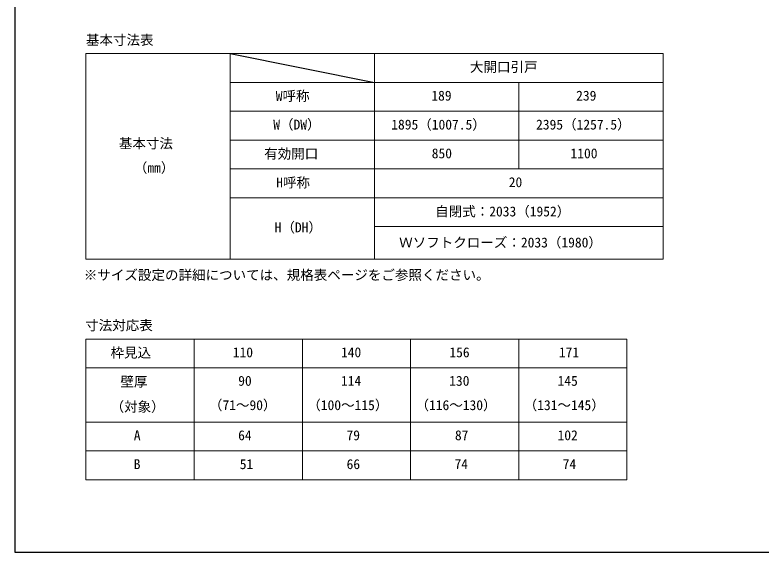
# Model space of a CAD drawing. Units: millimetres, scale not verified. Extents: x -438 to 438, y -652 to 649.
# Drawn here: x -437.5 to -23.7, y -652.2 to -354.4 of the extents above; entities that cross this region are included whole.
import ezdxf
from ezdxf.enums import TextEntityAlignment as Align

# ---------------------------------------------------------------- set-up
doc = ezdxf.new("R2010")
doc.units = ezdxf.units.MM
doc.header["$LTSCALE"] = 4
doc.layers.add('0-1_TABLE1', color=7, linetype='Continuous', lineweight=18)
doc.layers.add('0-2_USER1', color=3, linetype='Continuous')
doc.layers.add('0-8_YKK_ZWAK', color=7, linetype='Continuous')
doc.styles.add('ＭＳ ゴシック', font='')
doc.styles.get('ＭＳ ゴシック').set_extended_font_data('MS Gothic')

msp = doc.modelspace()

# ---------------------------------------------------------------- linework, layer by layer
at = {"layer": '0-1_TABLE1'}
for p, q in [((-398.123, -375.773), (-78.123, -375.773)), ((-398.123, -375.773), (-398.123, -489.773)), ((-318.123, -375.773), (-318.123, -489.773)), ((-238.123, -375.773), (-238.123, -489.773)), ((-78.123, -375.773), (-78.123, -489.773)), ((-318.123, -391.773), (-78.123, -391.773)), ((-158.123, -391.773), (-158.123, -439.773)), ((-318.123, -407.773), (-78.123, -407.773)), ((-318.123, -423.773), (-78.123, -423.773)), ((-318.123, -439.773), (-78.123, -439.773)), ((-318.123, -455.773), (-78.123, -455.773)), ((-238.123, -471.773), (-78.123, -471.773)), ((-398.123, -489.773), (-78.123, -489.773)), ((-398.123, -534.09), (-98.123, -534.09)), ((-398.123, -534.09), (-398.123, -612.09)), ((-338.123, -534.09), (-338.123, -612.09)), ((-278.123, -534.09), (-278.123, -612.09)), ((-218.123, -534.09), (-218.123, -612.09)), ((-158.123, -534.09), (-158.123, -612.09)), ((-98.123, -534.09), (-98.123, -612.09)), ((-398.123, -550.09), (-98.123, -550.09)), ((-398.123, -580.09), (-98.123, -580.09)), ((-398.123, -596.09), (-98.123, -596.09)), ((-398.123, -612.09), (-98.123, -612.09))]:
    msp.add_line(p, q, dxfattribs=at)
at = {"layer": '0-2_USER1'}
msp.add_line((-318.123, -375.773), (-238.123, -391.773), dxfattribs=at)
at = {"layer": '0-8_YKK_ZWAK'}
msp.add_line((-437.5, 622.8), (-437.5, -652.2), dxfattribs=at)
msp.add_lwpolyline([(-437.5, -652.2), (437.5, -652.2), (437.5, 622.8)], dxfattribs=at)

# ---------------------------------------------------------------- texts
at = {"layer": '0-1_TABLE1', "style": 'ＭＳ ゴシック'}
for s, p in [('大開口引戸', (-185.162, -387.608)), ('W呼称', (-292.868, -403.693)), ('189', (-206.582, -403.523)), ('239', (-126.284, -403.523)), ('W（DW）', (-294.252, -419.565)), ('1895（1007.5）', (-228.805, -419.565)), ('2395（1257.5）', (-148.507, -419.565)), ('基本寸法', (-379.856, -430.017)), ('有効開口', (-299.302, -435.714)), ('850', (-206.369, -435.523)), ('1100', (-129.416, -435.523)), ('（mm）', (-371.568, -443.497)), ('H呼称', (-292.654, -451.693)), ('20', (-163.663, -451.523)), ('自閉式：2033（1952）', (-204.487, -467.736)), ('H（DH）', (-293.485, -476.565)), ('Ｗソフトクローズ：2033（1980）', (-224.43, -484.949)), ('枠見込', (-384.508, -545.989)), ('110', (-316.689, -545.84)), ('140', (-256.689, -545.84)), ('156', (-196.582, -545.84)), ('171', (-135.858, -545.84)), ('壁厚', (-379.011, -562.079)), ('90', (-313.684, -561.653)), ('114', (-256.71, -561.653)), ('130', (-196.689, -561.653)), ('145', (-136.603, -561.653)), ('（対象）', (-384.466, -575.985)), ('（71～90）', (-329.92, -575.133)), ('（100～115）', (-275.375, -575.133)), ('（116～130）', (-215.375, -575.133)), ('（131～145）', (-155.375, -575.133)), ('A', (-371.575, -591.84)), ('64', (-313.706, -591.84)), ('79', (-253.642, -591.84)), ('87', (-193.493, -591.84)), ('102', (-136.603, -591.84)), ('B', (-371.618, -607.84)), ('51', (-312.832, -607.84)), ('66', (-253.578, -607.84)), ('74', (-193.77, -607.84)), ('74', (-133.77, -607.84))]:
    msp.add_text(s, height=5.499, dxfattribs=at).set_placement(p, align=Align.BOTTOM_LEFT)
at = {"layer": '0-2_USER1', "style": 'ＭＳ ゴシック'}
for s, p in [('基本寸法表', (-398.135, -372.636)), ('※サイズ設定の詳細については、規格表ページをご参照ください。', (-399.3, -502.953)), ('寸法対応表', (-398.561, -530.868))]:
    msp.add_text(s, height=5.499, dxfattribs=at).set_placement(p, align=Align.BOTTOM_LEFT)

doc.saveas('drawing.dxf')
